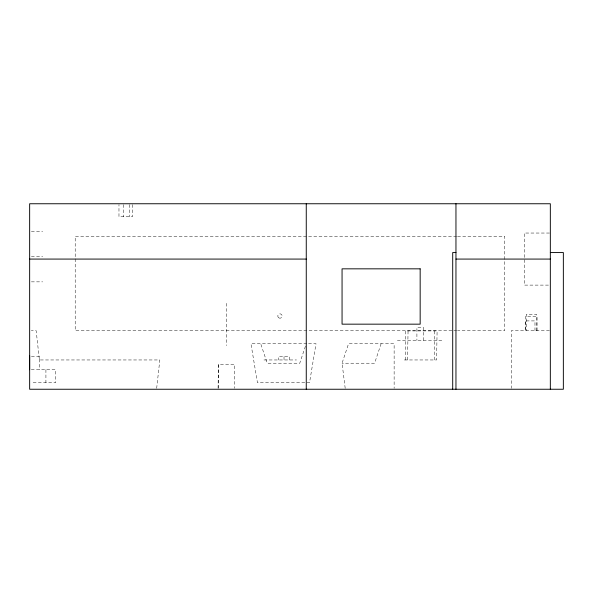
<?xml version="1.0" encoding="UTF-8"?>
<svg xmlns="http://www.w3.org/2000/svg" width="593" height="593" viewBox="0 0 593 593"><rect width="100%" height="100%" fill="white"/><g stroke="black" fill="none" stroke-linecap="round" stroke-linejoin="round"><path stroke-width="0.44" stroke-dasharray="2.96 2.22" d="M405.323 359.958L405.338 330.924L437.093 330.924L436.596 359.958L404.159 359.958M434.61 359.958L434.625 330.924M218.068 388.333L218.394 364.517L234.672 364.517L234.672 388.333M407.554 359.958L408.051 330.924M156.671 388.333L159.821 359.958L39.412 359.958L36.158 330.672L31.281 330.672M305.417 346.23L299.754 363.212L267.213 363.212L260.705 343.688M345.2 388.348L342.057 363.212L348.565 343.688L394.13 343.688L394.13 388.348M381.114 343.688L374.606 363.212L342.057 363.212M31.385 231.418L42.666 231.418M549.459 233.042L524.301 233.042L524.301 285.107L549.437 285.107M456.632 236.296L75.207 236.296L75.207 330.672L452.926 330.672M457.559 236.296L504.776 236.296L504.776 330.672L457.559 330.672M31.385 256.636L42.666 256.636M31.385 281.853L42.666 281.853M453.853 330.672L456.632 330.672M549.422 330.672L511.285 330.672L511.285 388.333M397.384 340.434L442.941 340.434M306.855 343.688L250.943 343.688L257.451 382.737L309.516 382.737L316.025 343.688L307.774 343.688M31.422 356.704L39.412 356.704L39.412 369.721M263.959 359.958L296.5 359.958M31.281 369.721L55.683 369.721L55.683 382.737L31.459 382.737M537.073 330.672L537.073 316.351L525.354 316.351L525.354 330.672M536.658 330.672L536.658 314.401L526.25 314.401L526.25 330.672M534.975 330.672L534.975 320.909L525.213 320.909L525.213 330.672M423.417 340.434L423.417 327.418L416.909 327.418L416.909 340.434M289.651 359.958L289.651 356.704L278.376 356.704L278.376 359.958M284.017 356.704L284.017 359.958M226.533 303.334L226.533 345.637M218.394 364.517L218.394 388.333M132.454 204.622L132.454 216.771L118.971 216.771L118.971 204.622M129.785 204.622L129.785 216.771M123.781 204.622L123.781 216.771M45.92 369.721L45.92 382.737M278.895 317.9A2.172 2.172 0 0 0 282.149 316.025A2.172 2.172 0 0 0 278.895 314.142A2.172 2.172 0 0 0 278.895 317.9"/><path stroke-width="0.89" d="M29.65 369.721L29.65 355.644M455.958 252.566L452.704 252.566L452.704 389.245M550.334 252.566L563.35 252.566L563.35 389.245L29.65 389.245L29.65 203.755L550.334 203.755L550.334 389.245M29.65 259.074L306.262 259.074M455.958 259.074L550.334 259.074M455.958 203.755L455.958 389.245M306.262 203.755L306.262 389.245M420.163 268.837L342.057 268.837L342.057 324.163L420.163 324.163L420.163 268.837"/></g></svg>
